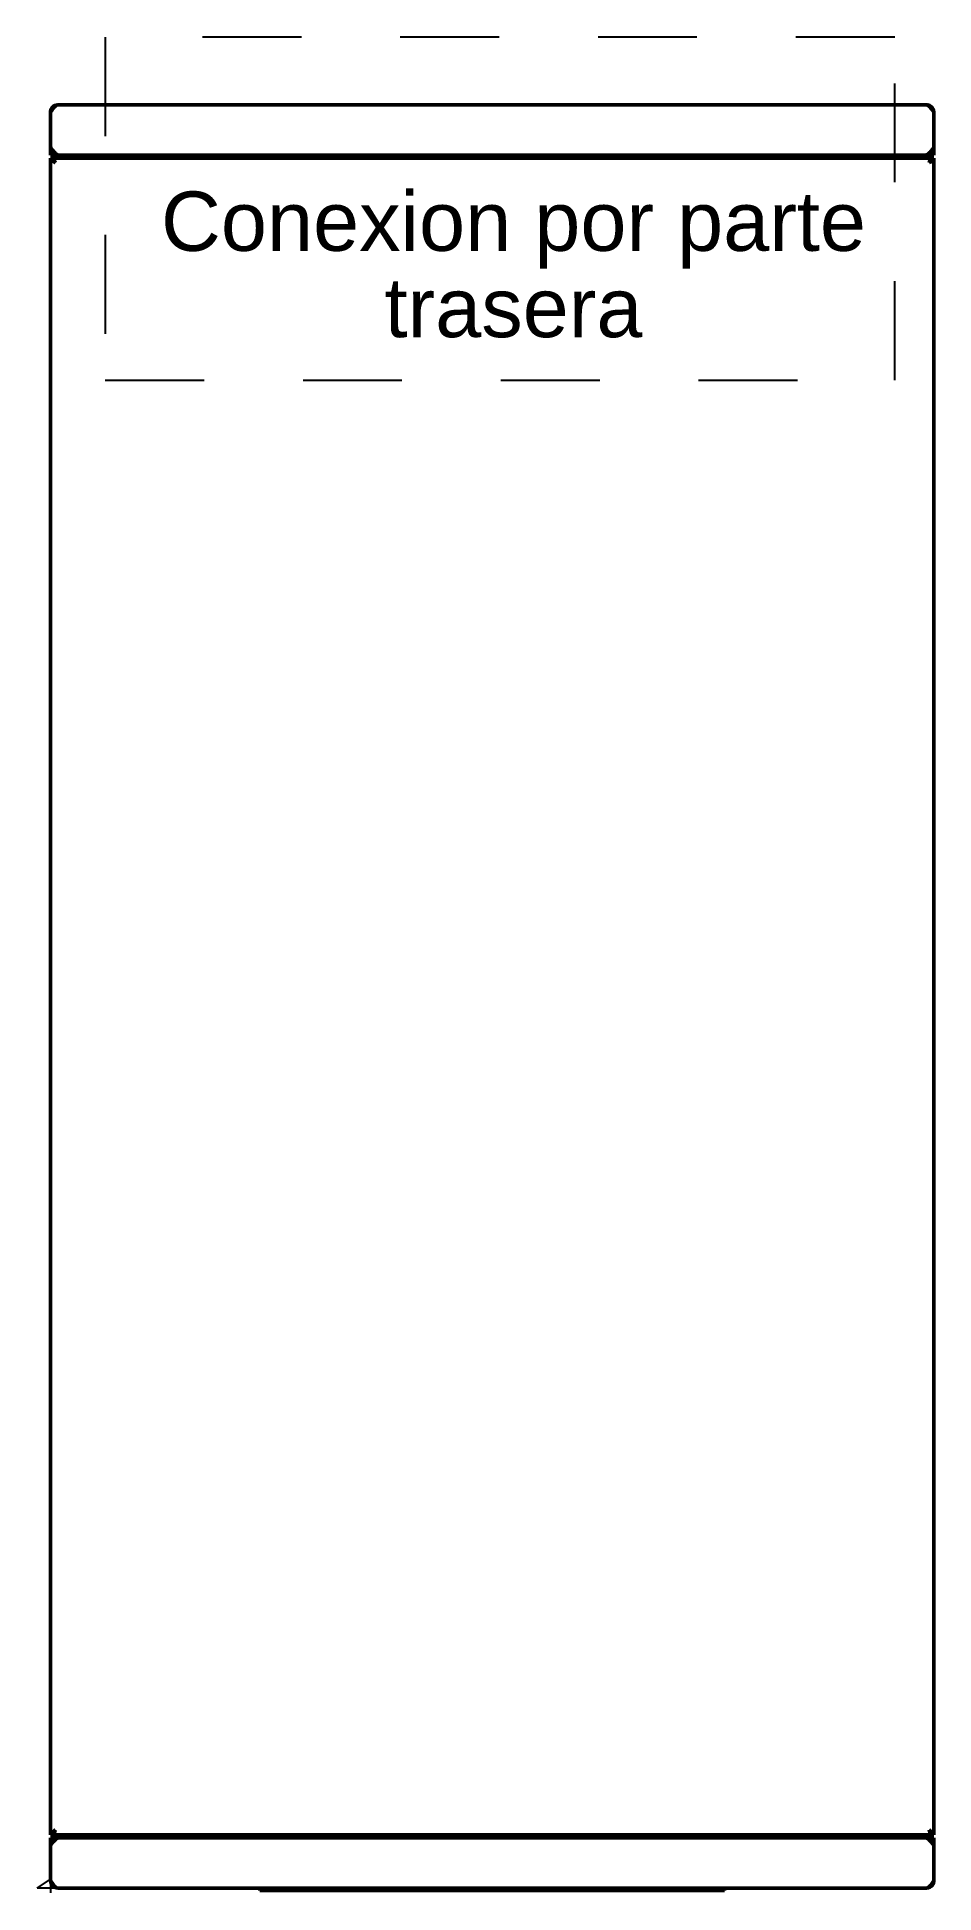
# Model space of a CAD drawing. Header units: millimetres. Extents: x -0.7 to 44.7, y -0.2 to 93.6.
import ezdxf
from ezdxf.enums import TextEntityAlignment as Align

# ---------------------------------------------------------------- set-up
doc = ezdxf.new("R2010")
doc.units = ezdxf.units.MM
doc.linetypes.add('DASHED', pattern=[1, 0.5, -0.5])
doc.layers.add('DIMENSIONES', color=130, linetype='Continuous', lineweight=5)
doc.layers.add('Visible (ANSI)', color=7, linetype='Continuous', lineweight=50)
doc.styles.get("Standard").update_dxf_attribs({"font": 'arial.ttf'})

msp = doc.modelspace()

# ---------------------------------------------------------------- linework, layer by layer
at = {"color": 40, "true_color": 0xf8d731}
for p, q in [((-0.679, 0), (0, 0.446)), ((0.467, 0), (-0.679, 0)), ((0, 0.446), (0, -0.244))]:
    msp.add_line(p, q, dxfattribs=at)
at = {"color": 2, "linetype": 'DASHED', "ltscale": 10}
msp.add_lwpolyline([(2.766, 76.243), (42.681, 76.243), (42.681, 93.584), (2.766, 93.584)], close=True, dxfattribs=at)
at = {"layer": 'Visible (ANSI)'}
for p, q in [((0.381, 90.162), (44.277, 90.162)), ((0, 88.003), (0, 89.781)), ((44.658, 89.781), (44.658, 88.003)), ((0, 87.622), (0, 88.003)), ((0.19, 87.622), (0, 87.622)), ((0, 2.699), (0, 87.464)), ((0.122, 87.464), (0, 87.464)), ((0.124, 87.462), (0.122, 87.462)), ((0.124, 87.464), (44.534, 87.464)), ((0.124, 87.432), (0.124, 87.464)), ((0.186, 87.304), (0.181, 87.304)), ((0.19, 87.673), (0.19, 87.622)), ((0.19, 87.622), (0.269, 87.622)), ((0.269, 87.464), (0.269, 87.639)), ((0.381, 87.63), (0.381, 87.622)), ((0.381, 87.622), (0.437, 87.622)), ((44.221, 87.622), (0.437, 87.622)), ((0.476, 87.622), (0.476, 87.464)), ((2.921, 87.464), (2.921, 87.622)), ((3.294, 87.464), (3.294, 87.622)), ((41.364, 87.464), (41.364, 87.622)), ((41.458, 87.622), (41.458, 87.464)), ((41.737, 87.622), (41.737, 87.464)), ((44.182, 87.464), (44.182, 87.622)), ((44.221, 87.622), (44.277, 87.622)), ((44.277, 87.63), (44.277, 87.622)), ((44.386, 87.639), (44.386, 87.464)), ((44.386, 87.622), (44.467, 87.622)), ((44.467, 87.622), (44.467, 87.673)), ((44.658, 87.622), (44.467, 87.622)), ((44.472, 87.304), (44.477, 87.304)), ((44.534, 87.432), (44.534, 87.464)), ((44.536, 87.462), (44.534, 87.462)), ((44.536, 87.464), (44.658, 87.464)), ((44.658, 88.003), (44.658, 87.622)), ((44.658, 87.464), (44.658, 2.699)), ((0.186, 2.859), (0.181, 2.859)), ((44.472, 2.859), (44.477, 2.859)), ((0.122, 2.699), (0, 2.699)), ((0, 2.159), (0, 2.54)), ((0, 2.54), (0.19, 2.54)), ((0, 0.381), (0, 2.159)), ((0.122, 2.7), (0.124, 2.7)), ((0.124, 2.73), (0.124, 2.699)), ((44.534, 2.699), (0.124, 2.699)), ((0.19, 2.54), (0.19, 2.489)), ((0.269, 2.54), (0.19, 2.54)), ((0.269, 2.523), (0.269, 2.699)), ((0.437, 2.54), (0.381, 2.54)), ((0.381, 2.532), (0.381, 2.54)), ((0.437, 2.54), (44.221, 2.54)), ((0.476, 2.699), (0.476, 2.54)), ((3.2, 2.54), (3.2, 2.699)), ((3.294, 2.699), (3.294, 2.54)), ((41.364, 2.699), (41.364, 2.54)), ((41.737, 2.699), (41.737, 2.54)), ((44.182, 2.54), (44.182, 2.699)), ((44.277, 2.54), (44.221, 2.54)), ((44.277, 2.532), (44.277, 2.54)), ((44.386, 2.699), (44.386, 2.524)), ((44.467, 2.54), (44.386, 2.54)), ((44.467, 2.54), (44.658, 2.54)), ((44.467, 2.489), (44.467, 2.54)), ((44.534, 2.73), (44.534, 2.699)), ((44.534, 2.7), (44.536, 2.7)), ((44.536, 2.699), (44.658, 2.699)), ((44.658, 2.54), (44.658, 2.159)), ((44.658, 2.159), (44.658, 0.381)), ((44.277, 0), (0.381, 0)), ((10.581, 0), (10.581, -0.122)), ((34.076, -0.122), (34.076, 0)), ((11.216, -0.122), (10.581, -0.122)), ((11.216, -0.122), (33.441, -0.122)), ((34.076, -0.122), (33.441, -0.122))]:
    msp.add_line(p, q, dxfattribs=at)
for centre, start, end in [((40.821, 87.876), 328.64137, 336.42182), ((3.836, 2.289), 148.64137, 156.67164)]:
    msp.add_arc(centre, 0.635, start, end, dxfattribs=at)
for points, knots in [([(0, 89.781), (0.078, 89.904), (0.156, 90.025), (0.234, 90.095), (0.283, 90.139), (0.332, 90.162), (0.381, 90.162)], [0, 0, 0, 0, 0.966791, 0.966791, 0.966791, 1.570796, 1.570796, 1.570796, 1.570796]), ([(0.381, 90.162), (0.258, 90.162), (0.137, 90.099), (0.067, 89.998), (0.024, 89.935), (0, 89.858), (0, 89.781)], [0, 0, 0, 0, 0.966791, 0.966791, 0.966791, 1.570796, 1.570796, 1.570796, 1.570796]), ([(44.277, 90.162), (44.355, 90.162), (44.433, 90.099), (44.511, 89.998), (44.56, 89.935), (44.609, 89.858), (44.658, 89.781)], [0, 0, 0, 0, 0.966791, 0.966791, 0.966791, 1.570796, 1.570796, 1.570796, 1.570796]), ([(44.658, 89.781), (44.658, 89.904), (44.594, 90.025), (44.493, 90.095), (44.43, 90.139), (44.353, 90.162), (44.277, 90.162)], [0, 0, 0, 0, 0.966791, 0.966791, 0.966791, 1.570796, 1.570796, 1.570796, 1.570796]), ([(0, 88.003), (0, 87.881), (0.064, 87.76), (0.165, 87.69), (0.228, 87.646), (0.304, 87.622), (0.381, 87.622)], [0, 0, 0, 0, 0.966791, 0.966791, 0.966791, 1.570796, 1.570796, 1.570796, 1.570796]), ([(0.437, 87.622), (0.347, 87.622), (0.258, 87.686), (0.168, 87.787), (0.112, 87.85), (0.056, 87.927), (0, 88.003)], [0, 0, 0, 0, 0.966791, 0.966791, 0.966791, 1.570796, 1.570796, 1.570796, 1.570796]), ([(0, 87.464), (0, 87.408), (0.052, 87.352), (0.129, 87.296), (0.164, 87.27), (0.204, 87.245), (0.244, 87.22)], [0, 0, 0, 0, 1.080905, 1.080905, 1.080905, 1.570796, 1.570796, 1.570796, 1.570796]), ([(0.244, 87.22), (0.192, 87.286), (0.142, 87.353), (0.127, 87.419), (0.124, 87.434), (0.122, 87.449), (0.122, 87.464)], [0, 0, 0, 0, 1.28542, 1.28542, 1.28542, 1.570796, 1.570796, 1.570796, 1.570796]), ([(0.244, 87.22), (0.216, 87.308), (0.189, 87.394), (0.162, 87.435), (0.149, 87.454), (0.137, 87.464), (0.124, 87.464)], [0, 0, 0, 0, 1.080905, 1.080905, 1.080905, 1.570796, 1.570796, 1.570796, 1.570796]), ([(2.54, 87.622), (2.613, 87.622), (2.684, 87.576), (2.714, 87.51), (2.72, 87.495), (2.725, 87.48), (2.728, 87.464)], [0, 0, 0, 0, 1.149715, 1.149715, 1.149715, 1.403348, 1.403348, 1.403348, 1.403348]), ([(42.118, 87.622), (42.045, 87.622), (41.974, 87.576), (41.944, 87.51), (41.937, 87.495), (41.933, 87.48), (41.93, 87.464)], [0, 0, 0, 0, 1.149715, 1.149715, 1.149715, 1.403348, 1.403348, 1.403348, 1.403348]), ([(44.658, 88.003), (44.568, 87.881), (44.479, 87.76), (44.389, 87.69), (44.333, 87.646), (44.277, 87.622), (44.221, 87.622)], [0, 0, 0, 0, 0.966791, 0.966791, 0.966791, 1.570796, 1.570796, 1.570796, 1.570796]), ([(44.277, 87.622), (44.4, 87.622), (44.521, 87.686), (44.59, 87.787), (44.634, 87.85), (44.658, 87.927), (44.658, 88.003)], [0, 0, 0, 0, 0.966791, 0.966791, 0.966791, 1.570796, 1.570796, 1.570796, 1.570796]), ([(44.534, 87.464), (44.506, 87.464), (44.479, 87.412), (44.452, 87.335), (44.439, 87.299), (44.427, 87.26), (44.414, 87.22)], [0, 0, 0, 0, 1.080905, 1.080905, 1.080905, 1.570796, 1.570796, 1.570796, 1.570796]), ([(44.414, 87.22), (44.502, 87.276), (44.588, 87.332), (44.63, 87.388), (44.648, 87.413), (44.658, 87.438), (44.658, 87.464)], [0, 0, 0, 0, 1.080905, 1.080905, 1.080905, 1.570796, 1.570796, 1.570796, 1.570796]), ([(44.414, 87.22), (44.467, 87.286), (44.517, 87.353), (44.531, 87.419), (44.535, 87.434), (44.536, 87.449), (44.536, 87.464)], [0, 0, 0, 0, 1.28542, 1.28542, 1.28542, 1.570796, 1.570796, 1.570796, 1.570796]), ([(0.244, 2.943), (0.156, 2.887), (0.07, 2.831), (0.029, 2.775), (0.01, 2.749), (0, 2.724), (0, 2.699)], [0, 0, 0, 0, 1.080905, 1.080905, 1.080905, 1.570796, 1.570796, 1.570796, 1.570796]), ([(0.244, 2.943), (0.192, 2.876), (0.142, 2.81), (0.127, 2.743), (0.124, 2.728), (0.122, 2.714), (0.122, 2.699)], [0, 0, 0, 0, 1.28542, 1.28542, 1.28542, 1.570796, 1.570796, 1.570796, 1.570796]), ([(0.124, 2.699), (0.152, 2.699), (0.179, 2.75), (0.207, 2.828), (0.219, 2.863), (0.231, 2.903), (0.244, 2.943)], [0, 0, 0, 0, 1.080905, 1.080905, 1.080905, 1.570796, 1.570796, 1.570796, 1.570796]), ([(44.414, 2.943), (44.442, 2.855), (44.469, 2.769), (44.497, 2.727), (44.509, 2.709), (44.521, 2.699), (44.534, 2.699)], [0, 0, 0, 0, 1.080905, 1.080905, 1.080905, 1.570796, 1.570796, 1.570796, 1.570796]), ([(44.658, 2.699), (44.658, 2.755), (44.607, 2.811), (44.529, 2.867), (44.494, 2.892), (44.454, 2.917), (44.414, 2.943)], [0, 0, 0, 0, 1.080905, 1.080905, 1.080905, 1.570796, 1.570796, 1.570796, 1.570796]), ([(44.414, 2.943), (44.467, 2.876), (44.517, 2.81), (44.531, 2.743), (44.535, 2.728), (44.536, 2.714), (44.536, 2.699)], [0, 0, 0, 0, 1.28542, 1.28542, 1.28542, 1.570796, 1.570796, 1.570796, 1.570796]), ([(0.381, 2.54), (0.258, 2.54), (0.137, 2.476), (0.067, 2.375), (0.024, 2.312), (0, 2.236), (0, 2.159)], [0, 0, 0, 0, 0.966791, 0.966791, 0.966791, 1.570796, 1.570796, 1.570796, 1.570796]), ([(0, 2.159), (0.09, 2.282), (0.179, 2.403), (0.269, 2.473), (0.325, 2.516), (0.381, 2.54), (0.437, 2.54)], [0, 0, 0, 0, 0.966791, 0.966791, 0.966791, 1.570796, 1.570796, 1.570796, 1.570796]), ([(2.54, 2.54), (2.613, 2.54), (2.684, 2.586), (2.714, 2.653), (2.72, 2.667), (2.725, 2.683), (2.728, 2.699)], [0, 0, 0, 0, 1.149715, 1.149715, 1.149715, 1.403348, 1.403348, 1.403348, 1.403348]), ([(42.118, 2.54), (42.045, 2.54), (41.974, 2.586), (41.944, 2.653), (41.937, 2.667), (41.933, 2.683), (41.93, 2.699)], [0, 0, 0, 0, 1.149715, 1.149715, 1.149715, 1.403348, 1.403348, 1.403348, 1.403348]), ([(44.221, 2.54), (44.311, 2.54), (44.4, 2.476), (44.49, 2.375), (44.546, 2.312), (44.602, 2.236), (44.658, 2.159)], [0, 0, 0, 0, 0.966791, 0.966791, 0.966791, 1.570796, 1.570796, 1.570796, 1.570796]), ([(44.658, 2.159), (44.658, 2.282), (44.594, 2.403), (44.493, 2.473), (44.43, 2.516), (44.353, 2.54), (44.277, 2.54)], [0, 0, 0, 0, 0.966791, 0.966791, 0.966791, 1.570796, 1.570796, 1.570796, 1.570796]), ([(0.381, 0), (0.303, 0), (0.225, 0.064), (0.147, 0.165), (0.098, 0.228), (0.049, 0.304), (0, 0.381)], [0, 0, 0, 0, 0.966791, 0.966791, 0.966791, 1.570796, 1.570796, 1.570796, 1.570796]), ([(0, 0.381), (0, 0.258), (0.064, 0.137), (0.165, 0.067), (0.228, 0.024), (0.304, 0), (0.381, 0)], [0, 0, 0, 0, 0.966791, 0.966791, 0.966791, 1.570796, 1.570796, 1.570796, 1.570796]), ([(44.658, 0.381), (44.58, 0.258), (44.501, 0.137), (44.423, 0.067), (44.374, 0.024), (44.326, 0), (44.277, 0)], [0, 0, 0, 0, 0.966791, 0.966791, 0.966791, 1.570796, 1.570796, 1.570796, 1.570796]), ([(44.277, 0), (44.4, 0), (44.521, 0.064), (44.59, 0.165), (44.634, 0.228), (44.658, 0.304), (44.658, 0.381)], [0, 0, 0, 0, 0.966791, 0.966791, 0.966791, 1.570796, 1.570796, 1.570796, 1.570796])]:
    msp.add_open_spline(points, degree=3, knots=knots, dxfattribs=at)
for points in [[(0.244, 87.22), (0.219, 87.259), (0.195, 87.297), (0.17, 87.32)], [(2.92, 87.464), (2.915, 87.519), (2.897, 87.574), (2.869, 87.622)], [(41.788, 87.622), (41.76, 87.574), (41.743, 87.519), (41.738, 87.464)], [(44.414, 87.22), (44.439, 87.259), (44.463, 87.297), (44.488, 87.32)], [(0.244, 2.943), (0.219, 2.903), (0.195, 2.865), (0.17, 2.843)], [(44.414, 2.943), (44.439, 2.903), (44.463, 2.865), (44.488, 2.843)], [(2.87, 2.54), (2.898, 2.588), (2.915, 2.643), (2.92, 2.699)], [(41.738, 2.699), (41.743, 2.643), (41.761, 2.589), (41.789, 2.54)]]:
    msp.add_open_spline(points, degree=3, dxfattribs=at)

# ---------------------------------------------------------------- texts
at = {"layer": 'DIMENSIONES', "color": 7, "linetype": 'Continuous', "lineweight": 18}
for s, p in [('Conexion por parte', (23.406, 83.904)), ('trasera', (23.406, 79.891))]:
    msp.add_text(s, height=3, dxfattribs=at).set_placement(p, align=Align.MIDDLE)

doc.saveas('drawing.dxf')
